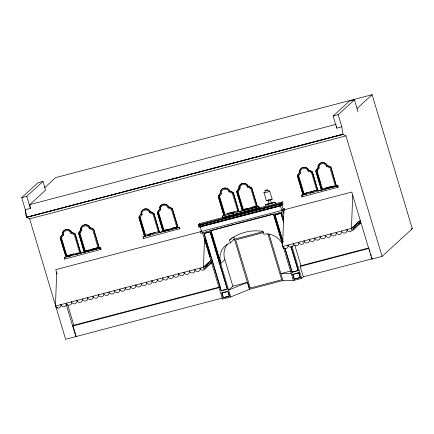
<?xml version="1.0" encoding="UTF-8"?>
<svg xmlns="http://www.w3.org/2000/svg" width="434" height="434" viewBox="0 0 434 434"><rect width="100%" height="100%" fill="white"/><g stroke="black" fill="none" stroke-linecap="round" stroke-linejoin="round"><path stroke-width="0.65" d="M56.691 272.72L55.449 305.992A2.864 2.745 47.5 0 0 58.948 308.01A2.864 2.745 47.5 0 0 60.809 304.587A2.864 2.745 47.5 0 0 64.303 306.605A2.864 2.745 47.5 0 0 66.163 303.182A2.864 2.745 47.5 0 0 69.657 305.205A2.864 2.745 47.5 0 0 71.523 301.782A2.864 2.745 47.5 0 0 75.017 303.8A2.864 2.745 47.5 0 0 76.878 300.377A2.864 2.745 47.5 0 0 80.371 302.395A2.864 2.745 47.5 0 0 82.238 298.972A2.864 2.745 47.5 0 0 85.731 300.99A2.864 2.745 47.5 0 0 87.592 297.567A2.864 2.745 47.5 0 0 91.086 299.59A2.864 2.745 47.5 0 0 92.952 296.167A2.864 2.745 47.5 0 0 96.446 298.185A2.864 2.745 47.5 0 0 98.306 294.762A2.864 2.745 47.5 0 0 101.8 296.78A2.864 2.745 47.5 0 0 103.666 293.357A2.864 2.745 47.5 0 0 107.16 295.375A2.864 2.745 47.5 0 0 109.021 291.952A2.864 2.745 47.5 0 0 112.514 293.975A2.864 2.745 47.5 0 0 114.381 290.552A2.864 2.745 47.5 0 0 117.874 292.57A2.864 2.745 47.5 0 0 119.735 289.147A2.864 2.745 47.5 0 0 123.229 291.165A2.864 2.745 47.5 0 0 125.095 287.742A2.864 2.745 47.5 0 0 128.589 289.76A2.864 2.745 47.5 0 0 130.45 286.337A2.864 2.745 47.5 0 0 133.943 288.36A2.864 2.745 47.5 0 0 135.804 284.937A2.864 2.745 47.5 0 0 139.303 286.955A2.864 2.745 47.5 0 0 141.164 283.532A2.864 2.745 47.5 0 0 144.658 285.55A2.864 2.745 47.5 0 0 146.518 282.127A2.864 2.745 47.5 0 0 150.018 284.145A2.864 2.745 47.5 0 0 151.878 280.722A2.864 2.745 47.5 0 0 155.372 282.746A2.864 2.745 47.5 0 0 157.233 279.322A2.864 2.745 47.5 0 0 160.732 281.341A2.864 2.745 47.5 0 0 162.593 277.917A2.864 2.745 47.5 0 0 166.086 279.935A2.864 2.745 47.5 0 0 167.947 276.512A2.864 2.745 47.5 0 0 171.446 278.53A2.864 2.745 47.5 0 0 173.307 275.107A2.864 2.745 47.5 0 0 176.801 277.131A2.864 2.745 47.5 0 0 178.662 273.708A2.864 2.745 47.5 0 0 182.161 275.726A2.864 2.745 47.5 0 0 184.021 272.302A2.864 2.745 47.5 0 0 187.515 274.321A2.864 2.745 47.5 0 0 189.376 270.897A2.864 2.745 47.5 0 0 192.875 272.915A2.864 2.745 47.5 0 0 194.736 269.492A2.864 2.745 47.5 0 0 198.229 271.516A2.864 2.745 47.5 0 0 200.09 268.093A2.864 2.745 47.5 0 0 204.251 269.834L203.459 267.208L204.522 238.559M283.901 210.87L282.577 246.479A2.864 2.745 47.5 0 0 286.071 248.498A2.864 2.745 47.5 0 0 287.932 245.074A2.864 2.745 47.5 0 0 291.431 247.092A2.864 2.745 47.5 0 0 293.292 243.669A2.864 2.745 47.5 0 0 296.785 245.687A2.864 2.745 47.5 0 0 298.646 242.264A2.864 2.745 47.5 0 0 302.145 244.288A2.864 2.745 47.5 0 0 304.006 240.865A2.864 2.745 47.5 0 0 307.5 242.883A2.864 2.745 47.5 0 0 309.361 239.459A2.864 2.745 47.5 0 0 312.86 241.478A2.864 2.745 47.5 0 0 314.721 238.054A2.864 2.745 47.5 0 0 318.214 240.073A2.864 2.745 47.5 0 0 320.075 236.649A2.864 2.745 47.5 0 0 323.574 238.673A2.864 2.745 47.5 0 0 325.435 235.25A2.864 2.745 47.5 0 0 328.929 237.268A2.864 2.745 47.5 0 0 330.789 233.845A2.864 2.745 47.5 0 0 334.288 235.863A2.864 2.745 47.5 0 0 336.149 232.44A2.864 2.745 47.5 0 0 339.643 234.458A2.864 2.745 47.5 0 0 341.504 231.034A2.864 2.745 47.5 0 0 345.003 233.058A2.864 2.745 47.5 0 0 346.864 229.635A2.864 2.745 47.5 0 0 352.012 230.362L351.464 228.425L352.701 195.159M160.694 207.593L160.732 209.551L158.269 212.768L163.629 230.633L176.817 227.177L171.457 209.313L168.023 207.864C166.808 203.183 158.915 205.103 160.39 209.861M240.067 186.794L240.105 188.752L237.642 191.969L243.002 209.834L256.185 206.383L250.825 188.513L247.396 187.065C246.181 182.383 238.288 184.304 239.763 189.067M268.147 203.568L267.962 204.056L265.396 204.729L265.847 206.215A11.002 1.438 -16.7 0 0 275.617 203.654L282.371 201.886L282.545 202.466L281.037 203.85L198.414 225.501L198.235 224.921L199.748 223.537L265.847 206.215M268.711 199.862L268.603 200.866M62.469 232.852L63.7 230.747M63.532 232.966L63.912 232.054M141.674 211.087L141.202 212.226L141.153 214.092L140.35 214.863M159.631 207.479L160.103 206.345M221.042 190.293L220.57 191.427L220.526 193.298L219.723 194.069M239.004 186.685L239.476 185.546M300.144 169.564L299.672 170.703L299.623 172.569L298.82 173.34M318.1 165.956L318.572 164.822M319.164 166.07L319.543 165.159M66.028 256.966L60.131 238.027L62.42 234.723M60.131 238.027L61.785 235.342M63.228 235.233C61.753 230.476 69.641 228.555 70.861 233.237L74.29 234.685L79.65 252.55L66.462 256.006L61.102 238.141L63.565 234.924L63.413 233.948M82.959 225.42C85.346 223.803 89.019 224.877 90.093 227.562L93.663 229.217L99.391 248.313L84.288 252.376L78.565 233.286L80.854 229.982L80.903 228.11L82.135 226.006M98.426 247.494L84.896 251.264L79.536 233.394L81.999 230.183M79.536 233.394L80.377 232.038M139.216 217.879L144.587 236.492L138.858 217.396L140.518 214.711M139.71 215.812L138.858 217.396M158.719 231.61L145.195 235.374L139.835 217.51L142.298 214.293M161.687 204.788C164.112 203.41 167.6 204.457 168.658 207.083L172.222 208.743L177.951 227.834L163.021 231.751L157.292 212.655L159.587 209.351M157.292 212.655L158.952 209.969M219.083 195.018L218.4 196.445L223.96 215.693L218.231 196.602L219.892 193.911M238.092 210.81L224.568 214.58L219.208 196.71L221.671 193.493M219.208 196.71L220.049 195.354M240.067 184.732C242.373 182.416 246.816 183.224 248.031 186.289L251.595 187.944L257.324 207.04L242.394 210.951L236.666 191.855L238.96 188.557L238.857 187.911M236.666 191.855L238.32 189.17M238.478 190.613L237.642 191.969M297.686 176.356L303.057 194.969L297.328 175.873L298.988 173.188M298.18 174.289L297.328 175.873M317.189 190.087L303.664 193.852L298.304 175.987L300.767 172.77M298.304 175.987L299.145 174.631M319.169 164.009C321.437 161.529 326.042 162.256 327.296 165.408L330.86 167.063L336.421 186.311L321.491 190.228L315.762 171.132L318.057 167.828M315.762 171.132L317.422 168.446M318.86 168.338C317.384 163.58 325.278 161.66 326.493 166.341L329.921 167.79L335.287 185.654L322.099 189.11L316.739 171.246L319.202 168.029L319.05 167.052M316.739 171.246L317.579 169.884M264.105 192.62L266.292 200.654A5.116 0.667 -16.7 0 0 272.221 199.097L269.509 190.808M80.219 230.595L78.565 233.286M142.433 210.121L141.034 212.378L141.153 214.092M160.862 205.374L159.468 207.636L159.419 209.503M161.074 206.682L161.692 205.895M221.801 189.322L220.407 191.578L220.526 193.298M240.447 185.882L241.065 185.096M300.903 168.598L299.503 170.855L299.623 172.569M319.332 163.851L317.932 166.113L317.889 167.98M29.49 218.861L346.066 135.847L342.963 134.41L26.485 217.336L25.335 209.731L21.7 197.638L37.942 182.741L43.004 181.417L45.613 190.108L29.821 204.588L30.391 208.407L25.329 209.736L26.458 217.293L29.588 218.774L65.626 339.301L222.203 298.082M21.7 197.638L26.762 196.309L43.004 181.417M44.442 187.873L55.617 177.625L372.101 94.699L412.3 228.696L382.11 256.375L371.873 259.06L351.773 192.061L284.693 209.633M61.102 238.141L61.444 237.827L66.614 255.056M71.491 232.456L72.549 232.521L75.228 233.964L80.789 253.206L75.06 234.116L71.491 232.456C70.438 229.83 66.945 228.783 64.525 230.161M70.861 233.237L71.198 232.922M80.854 229.982L80.686 230.134C80.268 228.181 81.467 226.239 83.127 225.268M84.115 224.953C86.377 224.373 89.035 225.506 89.925 227.714L90.093 227.562M81.663 230.492C80.187 225.729 88.075 223.814 89.295 228.49L89.632 228.181M99.223 248.465L93.663 229.217M95.475 249.192L100.721 247.814L101.165 249.306L64.731 259.098L64.281 257.612L64.661 257.264M66.462 256.006L68.686 255.203M64.731 259.098L65.105 258.751M84.896 251.264L89.003 249.962M84.288 252.376L78.923 233.769M64.281 257.612L100.721 247.814M139.835 217.51L140.177 217.201L145.536 235.065L145.195 235.374M150.224 211.83L151.276 211.89L153.962 213.333L159.522 232.581L153.793 213.485L150.224 211.83C149.166 209.204 145.678 208.152 143.258 209.535M141.956 214.608C140.48 209.844 148.374 207.924 149.594 212.606L149.931 212.291M158.383 231.919L153.023 214.054L153.359 213.745M158.269 212.768L158.605 212.454M168.658 207.083L169.71 207.148L172.39 208.591L178.119 227.682M168.023 207.864L168.365 207.55M171.457 209.313L171.793 208.998M143.014 236.98L179.454 227.183L179.898 228.675L143.459 238.467L143.014 236.98L143.388 236.633M143.459 238.467L143.838 238.125M163.629 230.633L163.965 230.324M72.738 326.222L73.823 325.229L219.208 287.134M229.597 191.031L230.649 191.096L233.329 192.533L238.89 211.781L233.161 192.685L229.597 191.031C228.702 188.823 226.049 187.689 223.787 188.269M221.329 193.808C219.854 189.045 227.747 187.13 228.962 191.806L229.304 191.497M237.756 211.125L232.396 193.255L232.732 192.946M198.414 225.501L279.241 204.23M238.96 188.557L238.792 188.709C237.707 183.343 246.311 181.049 248.194 186.132L251.763 187.792L257.492 206.888M281.178 203.725L279.892 204.056L280.299 205.407L281.666 204.154L282.952 203.817L283.066 204.213L281.558 205.597L198.935 227.248L198.815 226.852L200.329 225.468M247.396 187.065L247.738 186.756M201.43 230.747L200.296 231.783L200.741 233.259L283.364 211.608L284.872 210.224L284.427 208.749L283.147 209.085L281.78 210.344L280.418 205.803L200.177 226.83L201.539 231.365M202.434 232.814L202.721 232.548M250.825 188.513L251.167 188.204M258.973 206.882L259.272 207.875L258.892 208.222L222.832 217.673L222.387 216.181L222.761 215.839M224.568 214.58L224.91 214.266L219.544 196.401M203.969 233.53L210.029 231.94L227.215 289.228L221.156 290.818L203.969 233.53L209.6 231.94M342.963 134.41L341.813 126.809L336.746 128.138L333.117 116.041L349.365 101.144L354.426 99.82L358.055 111.912M222.832 217.673L231.734 215.09M210.674 230.655L234.452 224.237M333.117 116.041L338.173 114.717L354.426 99.82M243.002 209.834L243.338 209.524L238.174 192.295M357.036 108.511L372.101 94.699M222.387 216.181L258.821 206.389M210.962 230.389L220.835 263.308A16.942 16.215 47.5 0 1 230.411 242.866L229.57 240.062L232.255 237.599M308.693 170.302L309.746 170.367L312.426 171.81L317.992 191.058L312.263 171.962L308.693 170.302C307.635 167.681 304.147 166.629 301.728 168.007M300.426 173.079C298.95 168.321 306.843 166.401 308.059 171.083L308.4 170.768M211.032 260.264L203.459 267.208L55.709 305.981M230.411 242.866L234.441 239.177L263.178 231.642M316.853 190.396L311.493 172.531L311.829 172.222M198.235 224.921L280.858 203.269L282.371 201.886M198.815 226.852L281.438 205.201L282.952 203.817M320.156 163.265C322.581 161.887 326.07 162.934 327.127 165.56L327.296 165.408M220.835 263.308L224.866 259.613A16.942 16.215 47.5 0 1 227.378 244.206M326.493 166.341L326.835 166.027M282.957 241.993L274.847 214.96L280.483 213.365M57.076 274.011L55.758 269.623L282.919 210.137L284.427 208.749M336.421 186.311L330.86 167.063M336.61 186.007L337.923 185.66L338.368 187.152L301.928 196.944L301.484 195.457L301.858 195.11L306.447 193.911M303.664 193.852L304.006 193.542L298.646 175.678M301.928 196.944L302.308 196.602M322.099 189.11L322.435 188.801M321.491 190.228L315.93 170.98M221.156 290.818L227.394 289.066M301.484 195.457L337.923 185.66M221.817 293.031L227.883 291.442L229.293 296.14L223.228 297.729L221.817 293.031L227.454 291.442M247.559 282.344L232.841 286.196L228.637 290.053L247.559 282.344L249.631 289.25L230.714 296.959L222.468 299.118L202.548 232.711M223.228 297.729L229.467 295.977M282.816 246.257L282.577 246.479L351.464 228.425L360.263 220.358A2.864 0.738 75.3 0 1 360.47 223.64A2.864 0.738 75.3 0 1 359.043 221.481A2.864 0.738 75.3 0 1 359.244 224.763A2.864 0.738 75.3 0 1 357.817 222.599A2.864 0.738 75.3 0 1 358.023 225.886A2.864 0.738 75.3 0 1 356.596 223.722A2.864 0.738 75.3 0 1 356.802 227.004A2.864 0.738 75.3 0 1 355.37 224.845A2.864 0.738 75.3 0 1 355.576 228.127A2.864 0.738 75.3 0 1 354.149 225.962A2.864 0.738 75.3 0 1 354.356 229.244A2.864 0.738 75.3 0 1 352.929 227.085A2.864 0.738 75.3 0 1 353.135 230.367A2.864 0.738 75.3 0 1 351.703 228.208M284.693 247.787L292.033 272.248L298.272 270.496L291.127 246.68M233.763 236.931L249.474 289.294L282.963 280.516L293.351 280.548L301.592 278.389L303.285 276.838L300.165 266.438L300.946 265.716L368.537 248.009M292.7 274.462L298.939 272.709L300.171 277.565L294.106 279.154L292.7 274.462L298.939 272.709M292.033 272.248L298.272 270.496M294.106 279.154L300.344 277.402M368.754 248.66L369.052 248.384L300.165 266.438M371.873 259.06L372.171 258.783L371.623 256.95M142.265 210.273C144.533 207.794 149.144 208.526 150.392 211.673M160.699 205.532C162.967 203.052 167.578 203.779 168.826 206.931M221.638 189.474L222.794 188.584M300.735 168.75C303.003 166.271 307.614 167.003 308.862 170.15M264.539 192.658L263.943 192.815L264.534 192.446A2.365 2.262 47.5 0 0 265.277 190.542L267.49 189.918A3.114 2.978 47.5 0 0 269.872 191.258L269.199 191.437M222.626 188.736C225.018 187.119 228.685 188.193 229.765 190.879M29.821 204.588L336.182 124.314M26.485 217.336L342.936 134.356M26.458 217.293L342.909 134.187M266.292 200.654L268.641 200.036M270.387 199.58L272.221 199.097M69.945 254.872L73.709 253.885M148.048 234.409L154.954 232.597M227.416 213.609L234.327 211.797M304.63 193.38L309.03 192.224M310.283 191.899L312.165 191.405M313.424 191.074L315.936 190.417M90.261 249.637L97.167 247.825M164.594 230.156L168.365 229.168M171.501 228.349L177.153 226.868M243.968 209.362L247.738 208.374M250.874 207.55L256.527 206.069M325.576 187.976L332.482 186.164M67.281 256.575L71.214 255.545M75.147 254.514L77.773 253.83M79.086 253.483L82.362 252.626M83.675 252.284L87.608 251.253M147.978 235.434L150.603 234.745M158.47 232.684L162.403 231.653M168.305 230.107L170.925 229.418M174.864 228.387L178.797 227.356M231.284 213.604L233.91 212.915M237.843 211.884L241.776 210.853M249.642 208.792L251.612 208.277M255.545 207.246L258.17 206.557M310.381 192.88L313.006 192.191M318.252 190.814L322.842 189.615M330.708 187.553L333.334 186.864M67.324 256.63L71.219 255.604M75.115 254.584L77.713 253.906M79.01 253.564L80.957 253.055M147.999 235.488L150.598 234.805M231.268 213.669L233.866 212.991M275.617 203.654L275.172 202.168L272.617 202.835A4.139 0.542 -16.7 0 1 267.962 204.056L268.565 203.508A1.931 1.844 47.5 0 0 267.713 200.671L267.089 200.568M303.876 194.644L306.469 193.965M310.364 192.946L312.963 192.262M233.042 214.749L238.288 213.376M239.601 213.029L244.847 211.656M246.159 211.315L259.272 207.875M198.956 226.722L281.579 205.07M235.754 223.895L272.948 214.152M274.847 214.96L280.912 213.371L283.614 222.382M263.389 232.651L235.705 239.904L250.304 288.013L281.693 279.789L267.827 233.557M410.987 229.038L412.3 228.696M219.078 287.682L73.037 325.95L76.156 336.35M290.406 271.114L280.89 273.61L291.274 273.637M303.285 276.838L372.171 258.783M267.311 200.535L267.377 200.53A3.917 0.51 -16.7 0 0 271.125 199.542L271.548 199.277A1.91 1.828 47.5 0 0 272.617 202.835L272.362 202.466M327.127 165.56L330.692 167.22M308.059 171.083L311.493 172.531M228.962 191.806L232.396 193.255M149.594 212.606L153.023 214.054M89.925 227.714L93.494 229.374M89.295 228.49L92.724 229.944L98.084 247.809M71.659 232.304C69.776 227.221 61.167 229.515 62.257 234.875M345.974 135.934L382.11 256.375M338.173 114.717L341.802 126.815M369.421 249.61L369.969 251.443M370.701 253.89L371.254 255.729M337.543 186.007L337.994 187.493M317.075 170.931L321.29 184.971M321.67 186.246L322.245 188.161M294.773 245.134L300.946 265.716M281.4 203.253L281.666 204.154M281.785 204.55L283.147 209.085M280.858 203.269L281.037 203.85M281.438 205.201L281.558 205.597M282.919 210.137L283.814 213.208M281.666 211.976L283.619 218.486M291.903 246.105L301.592 278.389M281.086 213.208L283.597 221.573M290.954 246.843L298.098 270.659M298.76 272.872L300.171 277.565M275.026 214.797L283.136 241.83M285.067 248.27L292.212 272.085M292.874 274.299L294.285 278.991M273.794 214.624L282.697 244.315M273.425 214.136L282.74 245.183M283.321 247.12L293.351 280.548M269.096 234.295L282.963 280.516M258.447 206.73L258.892 208.222M236.834 191.703L242.373 210.159M224.866 259.613L232.841 286.196M210.788 230.552L230.714 296.959M210.403 232.423L226.239 285.203M226.624 286.494L227.204 288.426M228.235 291.87L229.293 295.391M204.148 233.367L221.335 290.655M221.996 292.869L223.407 297.567M204.718 239.199L207.588 248.774M207.973 250.049L210.078 257.069M199.748 223.537L199.922 224.118M199.651 225.083L200.058 226.434M179.074 227.53L179.524 229.022M158.801 213.094L163.775 229.684M157.461 212.503L163 230.959M100.346 248.161L100.791 249.648M79.878 233.085L85.238 250.95M60.299 237.875L65.832 256.331M67.65 304.652L73.823 325.229M66.18 304.353L75.858 336.621M26.762 196.309L30.391 208.407M336.464 126.223L336.751 128.133M211.358 261.697L211.434 262.353A2.864 0.738 75.3 0 1 210.946 263.552A2.864 0.738 75.3 0 1 209.812 261.382A2.864 0.738 75.3 0 1 210.018 264.664A2.864 0.738 75.3 0 1 208.586 262.505A2.864 0.738 75.3 0 1 208.792 265.787A2.864 0.738 75.3 0 1 207.365 263.622A2.864 0.738 75.3 0 1 207.571 266.91A2.864 0.738 75.3 0 1 206.145 264.745A2.864 0.738 75.3 0 1 206.351 268.028A2.864 0.738 75.3 0 1 204.919 265.868A2.864 0.738 75.3 0 1 205.125 269.151A2.864 0.738 75.3 0 1 203.698 266.986M57.293 307.343A2.902 0.749 75.3 0 1 55.883 306.502M284.379 248.177A2.864 0.738 75.3 0 1 283.049 246.941M233.47 239.552A16.942 16.215 47.5 0 1 234.441 239.177M229.57 240.062A45.331 43.395 47.5 0 1 262.879 231.333L263.72 234.143A17.534 16.785 47.5 0 1 282.746 244.884M275.172 202.168A11.002 1.438 -16.7 0 1 265.396 204.729M269.872 191.258A5.116 0.667 -16.7 0 1 263.943 192.815M267.648 189.886A3.96 0.515 -16.7 0 1 264.87 190.586"/></g></svg>
